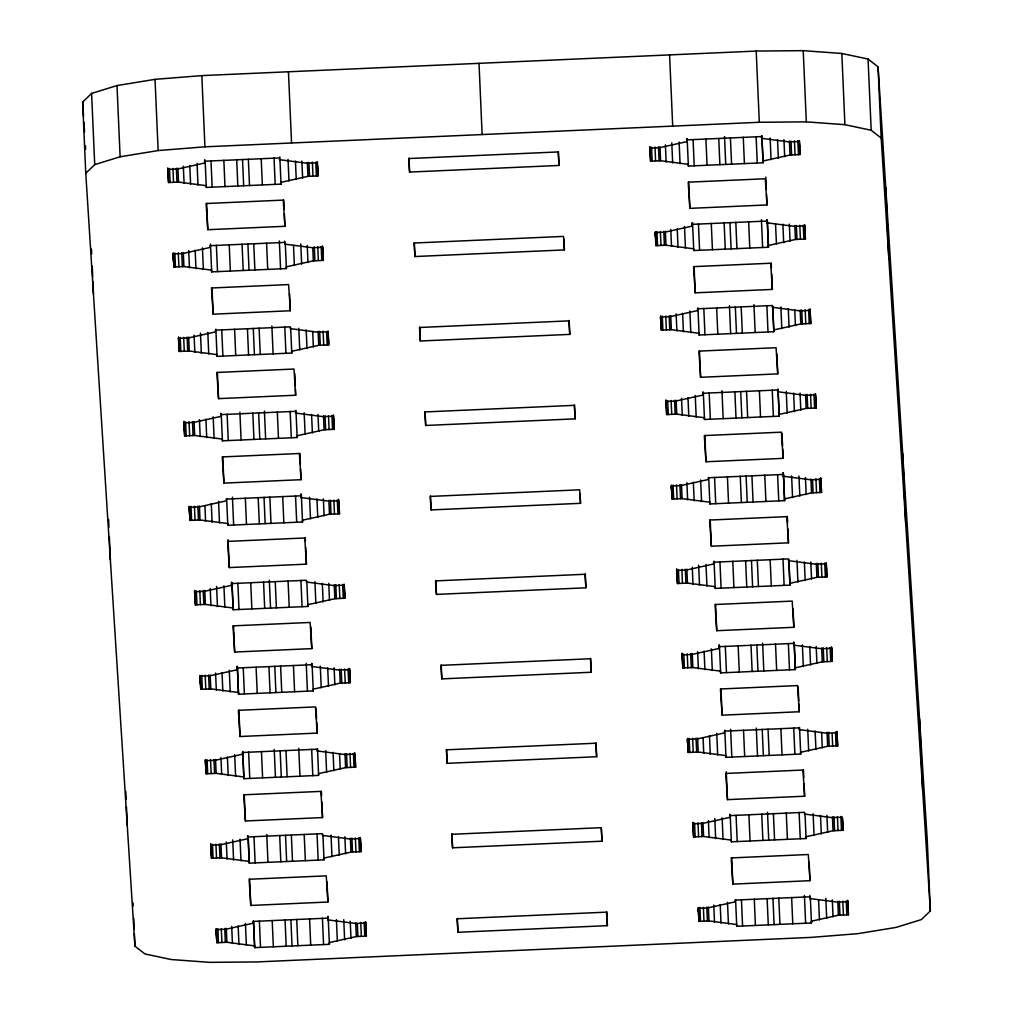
<?xml version="1.0" encoding="UTF-8"?>
<svg xmlns="http://www.w3.org/2000/svg" width="1013" height="1013" viewBox="0 0 1013 1013"><rect width="100%" height="100%" fill="white"/><g stroke="black" fill="none" stroke-linecap="round" stroke-linejoin="round"><path stroke-width="1.5" d="M82.648 102.06L91.601 93.424L117.002 85.573L155.027 79.343L201.828 75.608L756.205 51.068L803.22 50.65L841.816 53.474L868.065 59.045L878.068 66.845L927.237 839.726L930.352 910.94L921.399 919.576L895.999 927.427L857.973 933.657L811.172 937.392L256.796 961.932L209.78 962.35L171.184 959.526L144.935 953.955L134.932 946.155L85.763 173.274L82.648 102.06L83.547 116.178M85.763 173.274L94.716 164.638L120.116 156.774L158.142 150.557L204.93 146.822L759.319 122.282L806.323 121.864L844.918 124.688L871.18 130.259L881.171 138.059L930.352 910.94M204.626 159.889L204.753 162.992L177.706 168.994L167.702 169.437L168.538 182.53L178.529 182.087L206.196 185.67L206.31 187.418L281.032 184.113L280.918 182.365L307.977 176.351L317.981 175.907L317.373 161.979M323.35 260.379L322.514 247.286L312.511 247.729L284.856 244.146L284.742 242.398L210.02 245.703L210.134 247.451L183.074 253.465L173.071 253.908L173.907 266.989L183.91 266.558L211.578 270.129L211.679 271.889L286.4 268.584L286.299 266.824L313.346 260.822L323.35 260.379L322.805 247.995M686.687 138.553L686.827 141.643L659.767 147.645L649.764 148.088L650.599 161.181L660.603 160.738L688.27 164.321L688.384 166.081L763.093 162.764L762.992 161.016L790.039 155.014L800.042 154.571L799.434 140.63M328.719 344.851L327.895 331.758L317.892 332.201L290.225 328.617L290.111 326.857L215.389 330.175L215.503 331.922L188.443 337.924L178.453 338.367L179.276 351.46L189.279 351.017L216.947 354.601L217.061 356.361L291.782 353.043L291.668 351.296L318.728 345.294L328.719 344.851L328.111 331.441M692.044 222.746L692.196 226.114L665.148 232.116L655.145 232.559L655.981 245.653L665.972 245.209L693.639 248.793L693.753 250.54L768.474 247.235L768.361 245.488L795.42 239.473L805.411 239.03L804.664 224.747M220.745 413.291L220.872 416.394L193.825 422.396L183.822 422.839L184.657 435.932L194.661 435.489L222.316 439.072L222.429 440.82L297.151 437.515L297.037 435.767L324.097 429.753L334.1 429.309L333.492 415.381M810.793 323.502L809.957 310.409L799.953 310.852L772.299 307.268L772.185 305.521L697.463 308.826L697.577 310.573L670.517 316.588L660.514 317.031L661.35 330.124L671.353 329.681L699.021 333.264L699.122 335.012L773.843 331.707L773.729 329.947L800.789 323.945L810.793 323.502L810.033 309.218M339.469 513.781L338.633 500.688L328.643 501.131L300.975 497.548L300.861 495.8L226.14 499.105L226.254 500.853L199.194 506.867L189.19 507.31L190.026 520.403L200.03 519.96L227.697 523.531L227.811 525.291L302.532 521.986L302.418 520.226L329.466 514.224L339.469 513.781L339 503.474M702.807 391.955L702.946 395.045L675.886 401.047L665.896 401.49L666.719 414.583L676.722 414.14L704.39 417.723L704.504 419.483L779.225 416.166L779.111 414.418L806.158 408.416L816.161 407.973L815.478 393.867M231.99 583.235L233.18 609.763L307.901 606.445L307.787 604.698L334.847 598.696L344.851 598.252L344.23 584.311M821.543 492.432L820.707 479.352L810.704 479.782L783.036 476.211L782.935 474.451L708.214 477.756L708.315 479.516L681.268 485.518L671.264 485.961L672.1 499.054L682.104 498.611L709.758 502.195L709.872 503.942L784.594 500.637L784.48 498.89L811.54 492.875L821.543 492.432L820.783 478.149M236.852 666.427L237.004 669.796L209.944 675.798L199.941 676.241L200.777 689.334L210.78 688.891L238.448 692.474L238.549 694.222L313.27 690.917L313.169 689.169L340.216 683.155L350.219 682.711L349.612 668.783M826.912 576.904L826.076 563.81L816.073 564.254L788.418 560.67L788.304 558.923L713.583 562.228L713.696 563.975L686.637 569.99L676.633 570.433L677.469 583.526L687.472 583.083L715.14 586.666L715.254 588.414L789.963 585.109L789.861 583.349L816.909 577.347L826.912 576.904L826.304 562.975M355.588 767.183L354.765 754.09L344.762 754.533L317.094 750.95L316.98 749.202L242.259 752.507L242.373 754.254L215.313 760.269L205.322 760.712L206.146 773.805L216.149 773.362L243.816 776.946L243.93 778.693L318.652 775.388L318.538 773.628L345.598 767.626L355.588 767.183L355.183 757.901M718.913 645.078L719.065 648.447L692.018 654.449L682.015 654.892L682.851 667.985L692.841 667.542L720.509 671.125L720.623 672.885L795.344 669.568L795.23 667.82L822.29 661.818L832.281 661.375L831.61 647.269M247.615 835.636L247.742 838.726L220.695 844.728L210.691 845.171L211.527 858.264L221.53 857.821L249.185 861.405L249.299 863.165L324.021 859.847L323.907 858.1L350.967 852.098L360.97 851.654L360.362 837.713M837.662 745.847L836.827 732.754L826.823 733.197L799.168 729.613L799.054 727.853L724.333 731.158L724.447 732.918L697.387 738.92L687.384 739.363L688.22 752.456L698.223 752.013L725.89 755.597L725.992 757.344L800.713 754.039L800.599 752.292L827.659 746.277L837.662 745.847L836.979 731.728M366.339 936.113L365.503 923.02L355.512 923.463L327.845 919.88L327.731 918.133L253.009 921.437L253.123 923.198L226.064 929.2L216.06 929.643L216.896 942.736L226.899 942.293L254.567 945.876L254.681 947.624L329.402 944.319L329.288 942.571L356.335 936.556L366.339 936.113L365.731 922.185M729.677 814.287L729.816 817.39L702.756 823.392L692.765 823.835L693.588 836.928L703.592 836.485L731.259 840.068L731.373 841.816L806.095 838.511L805.981 836.751L833.028 830.749L843.031 830.305L842.423 817.744M848.413 914.777L847.577 901.684L837.574 902.127L809.906 898.544L809.805 896.796L735.083 900.101L735.185 901.849L708.138 907.851L698.134 908.294L698.97 921.387L708.973 920.944L736.628 924.527L736.742 926.287L811.464 922.97L811.35 921.222L838.409 915.22L848.413 914.777L847.729 900.671M231.496 582.234L231.622 585.324L204.575 591.326L194.572 591.769L195.408 604.862L205.398 604.419L233.066 608.003M559.024 165.448L558.163 151.937L408.72 158.547L409.581 172.071L559.024 165.448L558.416 151.519M284.919 226.292L283.26 200.105L206.12 203.524L207.792 229.71L284.919 226.292L284.387 213.908M766.993 204.943L765.322 178.769L688.194 182.175L689.866 208.361L766.993 204.943L766.524 194.116M564.393 249.92L563.532 236.409L414.089 243.019L414.95 256.53L564.393 249.92L563.924 239.081M290.3 310.763L288.629 284.577L211.502 287.983L213.161 314.169L290.3 310.763L289.553 293.732M772.362 289.414L770.703 263.228L693.563 266.647L695.235 292.833L772.362 289.414L771.691 273.941M569.775 334.391L568.913 320.868L419.471 327.49L420.332 341.001L569.775 334.391L569.167 320.45M295.669 395.222L294.011 369.036L216.871 372.455L218.542 398.641L295.669 395.222L295.403 389.03M777.743 373.886L776.072 347.7L698.945 351.118L700.603 377.305L777.743 373.886L776.857 353.765M575.143 418.85L574.282 405.339L424.84 411.949L425.701 425.473L575.143 418.85L574.536 404.921M301.051 479.693L299.379 453.507L222.252 456.926L223.911 483.112L301.051 479.693L300.57 468.854M783.112 458.357L781.441 432.171L704.314 435.577L705.985 461.763L783.112 458.357L782.707 449.063M580.512 503.322L579.664 489.811L430.221 496.421L431.082 509.932L580.512 503.322L580.107 494.027M306.42 564.165L304.748 537.979L227.621 541.398L229.293 567.571L306.42 564.165L305.673 547.134M788.481 542.816L786.822 516.63L709.695 520.049L711.354 546.235L788.481 542.816L787.873 528.887M585.894 587.793L585.033 574.27L435.59 580.892L436.451 594.403L585.894 587.793L585.286 573.852M311.789 648.624L310.13 622.451L232.99 625.857L234.661 652.043L311.789 648.624L310.852 626.958M793.863 627.288L792.191 601.102L715.064 604.52L716.735 630.706L793.863 627.288L793.052 608.712M591.263 672.252L590.402 658.741L440.959 665.351L441.82 678.875L591.263 672.252L590.655 658.323M317.17 733.095L315.499 706.909L238.372 710.328L240.03 736.514L317.17 733.095L316.689 722.256M799.232 711.759L797.573 685.573L720.433 688.979L722.104 715.165L799.232 711.759L798.902 704.01M596.644 756.724L595.783 743.213L446.34 749.823L447.202 763.333L596.644 756.724L596.037 742.795M322.539 817.567L320.88 791.381L243.74 794.8L245.412 820.973L322.539 817.567L321.868 802.081M804.613 796.218L802.942 770.032L725.815 773.451L727.473 799.637L804.613 796.218L804.069 783.834M602.013 841.195L601.152 827.672L451.709 834.294L452.57 847.805L602.013 841.195L601.469 828.811M327.921 902.026L326.249 875.852L249.122 879.259L250.781 905.445L327.921 902.026L327.034 881.905M809.982 880.69L808.311 854.503L731.183 857.922L732.855 884.108L809.982 880.69L809.172 862.114M607.382 925.654L606.534 912.143L457.091 918.766L457.952 932.277L607.382 925.654L606.774 911.725M692.196 226.114L692.082 224.354L766.803 221.049L766.917 222.797L794.585 226.38L804.588 225.937L805.411 239.03M719.065 648.447L718.951 646.699L793.673 643.394L793.787 645.142L821.454 648.725L831.458 648.282L832.281 661.375M237.004 669.796L236.89 668.036L311.611 664.731L311.725 666.478L339.38 670.062L349.384 669.618L350.219 682.711M800.042 154.571L799.206 141.478L789.216 141.921L761.548 138.338L761.434 136.578L686.713 139.895L686.827 141.643M816.161 407.973L815.326 394.88L805.335 395.323L777.667 391.74L777.553 389.98L702.832 393.297L702.946 395.045M843.031 830.305L842.196 817.212L832.205 817.656L804.537 814.072L804.423 812.325L729.702 815.63L729.816 817.39M317.981 175.907L317.145 162.814L307.142 163.258L279.474 159.674L279.36 157.927L204.639 161.232L204.753 162.992M334.1 429.309L333.264 416.216L323.261 416.66L295.593 413.076L295.492 411.329L220.771 414.634L220.872 416.394M344.851 598.252L344.015 585.159L334.011 585.603L306.344 582.019L306.23 580.259L231.508 583.577L231.622 585.324M360.97 851.654L360.134 838.561L350.131 839.005L322.463 835.421L322.362 833.661L247.641 836.979L247.742 838.726M83.952 122.446L84.548 131.867M85.447 145.973L85.649 149.114M919.551 718.964L922.666 790.178M902.646 453.292L905.761 524.493M885.755 187.608L888.857 258.822M878.068 66.845L881.171 138.059M868.065 59.045L871.18 130.259M841.816 53.474L844.918 124.688M847.577 900.316L847.995 908.23M846.235 900.912L846.843 914.84M842.272 817.39L842.613 823.759M840.866 816.44L841.474 830.381M836.827 731.373L837.245 739.3M835.484 731.981L836.092 745.91M842.803 901.064L843.411 914.992M831.534 647.092L831.876 654.829M830.116 647.51L830.723 661.438M837.422 816.592L838.03 830.533M826.165 563.139L826.494 570.357M803.22 50.65L806.323 121.864M824.747 563.038L825.354 576.979M832.116 733.678L832.661 746.062M839.359 901.215L839.967 915.144M820.707 477.971L821.062 484.872M819.365 478.579L819.973 492.508M837.802 901.291L838.409 915.22M826.684 647.662L827.292 661.59M833.99 816.744L834.598 830.685M815.414 394.209L815.68 400.401M813.996 394.108L814.604 408.036M832.42 816.82L833.028 830.749M821.302 563.19L821.91 577.131M828.609 732.285L829.216 746.214M809.969 309.041L810.311 315.929M808.615 309.636L809.222 323.578M827.051 732.348L827.659 746.277M815.934 478.731L816.541 492.66M823.24 647.814L823.848 661.742M804.664 225.279L804.93 231.471M803.246 225.177L803.853 239.106M821.682 647.877L822.29 661.818M810.552 394.26L811.16 408.188M817.871 563.342L818.479 577.283M799.295 140.807L799.561 146.999M832.306 899.861L833.053 916.879M797.877 140.706L798.485 154.634M816.301 563.418L816.909 577.347M805.183 309.788L805.791 323.729M812.565 480.428L813.097 492.812M826.937 815.389L827.672 832.42M810.932 478.946L811.54 492.875M799.814 225.329L800.422 239.258M807.12 394.412L807.728 408.34M821.632 732.475L822.303 747.949M805.55 394.475L806.158 408.416M794.433 140.858L795.04 154.786M801.739 309.94L802.347 323.881M816.187 646.459L816.934 663.477M800.181 310.016L800.789 323.945M796.37 225.481L796.978 239.41M825.81 898.328L826.697 918.449M810.805 561.987L811.552 579.018M794.812 225.544L795.42 239.473M791.001 141.01L791.609 154.938M820.505 815.414L821.315 833.99M805.436 477.516L806.183 494.547M789.431 141.073L790.039 155.014M815.136 730.943L815.946 749.519M800.067 393.057L800.802 410.075M809.754 646.471L810.565 665.047M794.762 310.13L795.433 325.616M804.385 562.012L805.196 580.588M789.317 224.114L790.064 241.145M818.555 899.785L819.428 919.905M798.94 475.996L799.827 496.117M783.935 139.655L784.682 156.673M813.11 813.768L814.059 835.446M793.635 393.069L794.445 411.645M807.728 729.297L808.678 750.975M788.266 308.61L789.076 327.186M802.359 644.838L803.309 666.503M782.884 224.139L783.695 242.715M796.99 560.366L797.927 582.044M777.515 139.667L778.326 158.243M810.324 897.328L811.464 922.97M791.609 475.895L792.559 497.573M809.78 895.441L809.906 898.544M803.461 769.905L803.803 777.642M804.993 813.464L806.095 838.511M786.24 391.436L787.19 413.101M798.155 686.979L798.763 700.92M799.548 727.448L800.713 754.039M780.871 306.964L781.808 328.63M794.192 643.255L795.344 669.568M794.141 642.381L795.332 669.302M775.553 224.038L776.439 244.171M793.648 642.039L793.787 645.142M804.411 895.365L805.626 923.236M787.342 516.503L787.608 522.695M788.874 560.062L789.963 585.109M788.836 559.455L789.912 584.235M770.121 138.034L771.058 159.699M799.105 812.451L800.257 838.764M782.036 433.577L782.568 445.961M783.429 474.046L784.594 500.637M783.353 472.843L784.543 499.764M782.884 472.83L783.036 476.211M793.736 727.98L794.876 754.305M778.06 389.574L779.225 416.166M778.022 388.979L779.162 415.292M788.355 643.521L789.507 669.834M771.222 263.101L771.425 267.749M772.754 306.66L773.843 331.707M772.704 306.053L773.793 330.833M782.986 559.049L784.125 585.362M765.777 177.085L766.309 189.469M767.272 220.049L768.474 247.235M767.284 220.72L768.373 245.754M766.778 219.707L766.917 222.797M777.604 474.578L778.756 500.891M761.89 135.577L763.093 162.764M761.903 136.249L763.004 161.295M772.235 390.106L773.388 416.432M756.205 51.068L759.319 122.282M766.866 305.647L768.006 331.96M791.634 897.48L792.786 923.805M761.421 219.631L762.637 247.489M786.265 813.021L787.405 839.334M756.116 136.704L757.255 163.03M780.884 728.55L782.036 754.862M775.515 644.078L776.667 670.403M770.146 559.619L771.286 585.932M764.764 475.148L765.917 501.46M759.395 390.676L760.535 417.001M753.951 304.66L755.166 332.53M778.794 898.05L779.947 924.375M748.645 221.746L749.797 248.058M773.413 813.591L774.565 839.904M743.276 137.274L744.416 163.6M768.044 729.119L769.196 755.432M762.599 643.103L763.815 670.973M772.957 898.316L774.109 924.628M757.293 560.189L758.446 586.502M767.512 812.299L768.728 840.157M751.925 475.717L753.077 502.03M762.207 729.373L763.359 755.698M746.543 391.246L747.695 417.571M756.838 644.914L757.977 671.226M767.12 898.569L768.272 924.894M741.174 306.787L742.326 333.1M751.456 560.442L752.608 586.755M761.738 814.11L762.89 840.423M735.805 222.316L736.945 248.628M746.087 475.971L747.239 502.296M756.306 728.094L757.521 755.951M730.424 137.844L731.576 164.169M740.706 391.512L741.858 417.825M751 645.167L752.14 671.48M735.337 307.04L736.489 333.353M745.619 560.696L746.771 587.021M729.968 222.569L731.107 248.894M740.25 476.237L741.402 502.549M724.523 136.552L725.739 164.423M734.868 391.765L736.02 418.078M729.436 305.749L730.652 333.619M754.28 899.139L755.419 925.451M724.13 222.835L725.27 249.147M748.898 814.667L750.051 840.993M718.749 138.363L719.901 164.676M743.529 730.208L744.682 756.521M738.148 645.737L739.3 672.05M732.779 561.265L733.931 587.591M727.41 476.806L728.55 503.119M721.965 390.79L723.181 418.648M716.66 307.863L717.812 334.189M741.427 899.709L742.58 926.021M711.278 223.404L712.43 249.717M736.058 815.237L737.211 841.562M705.909 138.933L707.061 165.246M730.614 729.221L731.829 757.091M725.308 646.307L726.46 672.619M735.577 899.696L736.742 926.287M719.939 561.835L721.091 588.16M730.17 814.629L731.373 841.816M731.703 857.783L732.855 884.108M714.558 477.376L715.71 503.689M724.789 730.158L725.992 757.344M726.258 771.767L727.473 799.637M709.189 392.905L710.341 419.217M719.407 645.015L720.623 672.885M720.952 688.853L722.104 715.165M703.82 308.433L704.959 334.759M714.038 561.215L715.254 588.414M715.583 604.381L716.735 630.706M698.438 223.974L699.59 250.287M727.486 902.266L728.436 923.932M708.707 477.351L709.872 503.942M710.202 519.922L711.354 546.235M693.069 139.503L694.222 165.815M722.117 817.795L723.067 839.473M703.301 392.284L704.504 419.483M704.833 435.451L705.985 461.763M716.735 733.323L717.685 755.002M697.919 307.813L699.122 335.012M699.464 350.979L700.603 377.305M711.367 648.864L712.316 670.53M692.537 222.683L693.753 250.54M694.082 266.52L695.235 292.833M705.998 564.393L706.935 586.071M687.169 138.882L688.384 166.081M688.713 182.049L689.866 208.361M720.218 904.558L721.028 923.134M700.616 479.921L701.566 501.6M714.773 818.542L715.659 838.663M695.247 395.463L696.197 417.128M709.467 735.628L710.278 754.204M689.866 310.991L690.815 332.669M704.098 651.156L704.909 669.732M684.497 226.519L685.446 248.198M713.76 905.103L714.507 922.134M698.653 565.14L699.527 585.261M679.128 142.061L680.065 163.726M708.391 820.631L709.138 837.662M693.348 482.213L694.158 500.802M703.085 737.717L703.756 753.203M687.979 397.754L688.789 416.33M697.64 651.701L698.388 668.732M682.597 313.283L683.408 331.859M708.366 907.015L708.973 920.944M692.272 567.229L693.006 584.26M669.58 54.905L672.695 126.118M677.228 228.811L678.039 247.387M702.984 822.543L703.592 836.485M706.795 907.091L707.403 921.02M686.89 482.77L687.637 499.802M671.784 142.808L672.657 162.928M697.615 738.084L698.223 752.013M701.427 822.619L702.034 836.548M681.521 398.299L682.268 415.33M692.234 653.613L692.841 667.542M696.045 738.148L696.653 752.089M703.364 907.243L703.972 921.172M676.152 313.827L676.887 330.858M686.865 569.141L687.472 583.083M690.676 653.689L691.284 667.618M697.982 822.771L698.59 836.7M670.771 229.369L671.518 246.4M681.496 484.683L682.104 498.611M685.307 569.217L685.915 583.146M692.613 738.3L693.221 752.241M699.92 907.395L700.527 921.324M665.402 144.897L666.136 161.928M676.114 400.211L676.722 414.14M679.926 484.746L680.533 498.675M687.232 653.841L687.84 667.77M694.551 822.923L695.159 836.852M698.362 907.458L698.97 921.387M698.21 908.471L698.337 911.573M670.745 315.739L671.353 329.681M674.557 400.287L675.165 414.216M681.863 569.369L682.471 583.298M689.169 738.452L689.777 752.393M692.841 822.632L693.588 836.928M692.765 822.455L692.968 827.102M665.364 231.281L665.972 245.209M669.175 315.815L669.783 329.744M676.494 484.898L677.102 498.827M683.8 653.993L684.408 667.922M687.536 738.35L688.22 752.456M687.46 739.541L687.599 742.643M659.995 146.809L660.603 160.738M663.806 231.344L664.414 245.273M671.113 400.439L671.72 414.368M678.431 569.521L679.039 583.45M682.091 653.182L682.851 667.985M682.015 653.524L682.218 658.171M658.437 146.872L659.045 160.814M665.744 315.967L666.351 329.896M673.05 485.05L673.658 498.991M676.722 569.23L677.469 583.526M676.646 569.053L676.849 573.7M660.362 231.496L660.97 245.425M667.681 400.591L668.289 414.52M671.492 485.126L672.1 499.054M671.34 486.139L671.467 489.241M654.993 147.024L655.601 160.966M662.299 316.119L662.907 330.048M665.972 400.3L666.719 414.583M665.896 400.122L666.098 404.769M656.93 231.648L657.538 245.577M660.59 315.828L661.35 330.124M660.59 317.208L660.729 320.298M651.562 147.189L652.169 161.118M655.373 231.724L655.981 245.653M655.221 232.737L655.348 235.826M649.852 146.898L650.599 161.181M649.776 146.72L649.979 151.368M479.022 63.338L482.125 134.552M457.344 918.348L457.952 932.277M451.963 833.876L452.57 847.805M446.594 749.405L447.202 763.333M441.212 664.933L441.82 678.875M435.843 580.474L436.451 594.403M430.474 496.003L431.082 509.932M425.093 411.531L425.701 425.473M419.724 327.072L420.332 341.001M414.342 242.601L414.95 256.53M408.973 158.129L409.581 172.071M365.516 921.653L366.275 935.1M364.174 922.261L364.781 936.189M360.286 837.536L360.907 850.629M358.792 837.789L359.4 851.718M354.765 752.722L355.386 763.916M353.423 753.317L354.031 767.259M360.729 922.412L361.337 936.341M349.46 668.428L350.004 679.444M348.041 668.859L348.662 682.787M355.36 837.941L355.968 851.87M344.091 584.488L344.635 594.973M342.673 584.387L343.28 598.316M349.979 753.469L350.587 767.411M357.361 924.109L357.906 936.493M338.646 499.32L339.266 510.514M337.304 499.916L337.911 513.844M344.61 669.011L345.218 682.939M351.916 838.093L352.524 852.022M355.728 922.628L356.335 936.556M333.416 415.203L333.885 426.042M331.922 415.444L332.53 429.385M339.241 584.539L339.849 598.468M346.547 753.621L347.155 767.563M350.359 838.156L350.967 852.098M327.971 331.086L328.516 341.571M326.617 332.53L327.161 344.914M333.859 500.067L334.467 513.996M341.178 669.162L341.786 683.091M344.99 753.697L345.598 767.626M322.527 245.918L323.134 257.099M321.172 246.514L321.792 260.442M328.491 415.609L329.098 429.537M335.797 584.691L336.405 598.62M339.608 669.226L340.216 683.155M317.221 162.156L317.765 172.641M350.232 921.197L350.979 938.228M315.803 162.042L316.411 175.983M323.109 331.137L323.717 345.066M330.428 500.219L331.036 514.161M334.239 584.754L334.847 598.696M344.863 836.738L345.61 853.756M317.74 246.666L318.348 260.594M325.046 415.761L325.654 429.689M328.858 500.295L329.466 514.224M339.558 753.811L340.229 769.298M312.371 162.194L312.979 176.135M319.677 331.289L320.285 345.218M323.489 415.824L324.097 429.753M334.113 667.795L334.86 684.826M314.309 246.817L314.916 260.746M318.12 331.352L318.728 345.294M343.749 919.677L344.623 939.798M328.744 583.323L329.491 600.354M308.927 162.346L309.535 176.287M312.802 248.438L313.346 260.822M338.443 836.751L339.254 855.327M323.362 498.865L324.109 515.896M307.37 162.422L307.977 176.351M333.062 752.292L333.872 770.868M317.993 414.393L318.74 431.424M327.693 667.82L328.503 686.396M312.688 331.479L313.359 346.953M322.311 583.349L323.134 601.925M307.243 245.463L307.99 262.494M336.417 919.576L337.354 941.254M316.942 498.89L317.753 517.466M301.874 160.991L302.621 178.022M331.036 835.117L331.985 856.783M311.573 414.418L312.384 432.994M325.667 750.646L326.617 772.311M306.192 329.947L307.002 348.523M320.298 666.174L321.235 687.852M300.76 243.93L301.633 264.064M314.916 581.703L315.866 603.381M295.441 161.016L296.265 179.592M328.149 916.524L329.402 944.319M309.547 497.244L310.497 518.909M327.693 916.512L327.845 919.88M321.387 791.242L321.59 795.889M322.919 834.813L324.021 859.847M304.166 412.772L305.116 434.45M288.452 71.771L291.554 142.985M316.081 708.328L316.562 719.167M317.487 748.797L318.589 774.502M298.797 328.301L299.747 349.979M312.067 663.718L313.27 690.917M293.491 245.387L294.365 265.507M311.586 663.388L311.725 666.478M322.413 918.259L323.565 944.572M305.268 537.84L305.407 540.942M306.8 581.411L307.901 606.445M288.047 159.37L288.996 181.048M317.031 833.788L318.183 860.113M299.899 453.381L300.367 464.22M301.304 494.116L302.532 521.986M300.823 494.179L300.975 497.548M311.662 749.329L312.814 775.641M294.72 373.556L295.264 385.94M295.948 410.316L297.151 437.515M306.217 663.312L307.433 691.17M290.642 327.402L291.782 353.043M300.912 580.386L302.064 606.711M283.779 199.979L284.184 209.26M285.273 242.93L286.4 268.584M284.716 241.056L284.856 244.146M295.543 495.927L296.695 522.239M279.829 156.914L281.032 184.113M290.161 411.455L291.313 437.768M284.792 326.984L285.945 353.309M309.573 918.829L310.712 945.142M279.347 240.967L280.563 268.838M304.191 834.357L305.344 860.683M274.042 158.053L275.194 184.366M298.746 748.341L299.975 776.211M293.441 665.427L294.593 691.74M288.072 580.956L289.224 607.281M282.703 496.497L283.843 522.809M277.321 412.025L278.474 438.338M271.877 326.009L273.105 353.879M296.72 919.399L297.873 945.711M266.571 243.095L267.723 269.407M291.351 834.927L292.504 861.253M261.202 158.623L262.354 184.936M285.983 750.468L287.122 776.781M280.601 665.997L281.753 692.31M290.883 919.652L292.035 945.977M275.232 581.525L276.372 607.851M285.514 835.193L286.666 861.506M269.851 497.066L271.003 523.379M280.145 750.722L281.285 777.034M264.418 411.05L265.634 438.908M274.764 666.25L275.916 692.575M259.113 328.123L260.252 354.436M285.046 919.918L286.198 946.231M269.319 580.234L270.534 608.104M253.731 243.652L254.883 269.977M279.677 835.446L280.829 861.759M264.013 497.32L265.165 523.632M248.362 159.193L249.515 185.506M274.232 749.43L275.447 777.3M258.644 412.848L259.797 439.173M268.926 666.516L270.078 692.829M253.275 328.389L254.415 354.702M263.557 582.044L264.697 608.357M247.894 243.918L249.046 270.23M258.176 497.573L259.328 523.898M242.525 159.446L243.664 185.772M252.807 413.114L253.959 439.427M247.438 328.643L248.578 354.955M272.206 920.488L273.358 946.8M242.056 244.171L243.209 270.496M266.761 834.471L267.976 862.329M236.687 159.712L237.827 186.025M261.455 751.545L262.608 777.87M256.086 667.086L257.239 693.399M250.718 582.614L251.857 608.927M245.336 498.143L246.488 524.468M239.891 412.126L241.107 439.997M234.585 329.212L235.738 355.525M259.366 921.058L260.518 947.37M229.217 244.741L230.369 271.066M253.984 836.586L255.137 862.899M223.848 160.282L224.987 186.595M248.616 752.115L249.768 778.44M243.247 667.643L244.386 693.968M253.503 921.032L254.681 947.624M253.478 921.108L254.618 946.75M237.865 583.184L239.017 609.497M248.096 835.966L249.299 863.165M248.109 836.637L249.211 861.683M249.629 879.132L250.781 905.445M232.433 497.168L233.648 525.025M242.727 751.494L243.93 778.693M242.74 752.165L243.829 777.212M244.26 794.661L245.412 820.973M227.115 414.241L228.267 440.566M238.549 694.222L237.333 666.364L238.46 692.74M238.891 710.189L240.03 736.514M221.746 329.782L222.898 356.095M231.977 582.564L233.18 609.763M233.509 625.73L234.661 652.043M216.377 245.311L217.516 271.623M245.425 923.603L246.362 945.281M226.646 498.7L227.811 525.291M228.077 539.714L229.293 567.571M210.995 160.839L212.148 187.164M240.043 839.144L240.993 860.809M221.227 413.633L222.429 440.82M222.771 456.787L223.911 483.112M234.674 754.672L235.624 776.351M215.858 329.162L217.061 356.361M217.39 372.328L218.542 398.641M229.305 670.201L230.242 691.879M210.463 244.019L211.679 271.889M212.021 287.857L213.161 314.169M201.828 75.608L204.93 146.822M223.924 585.742L224.873 607.407M205.107 160.231L206.31 187.418M206.639 203.385L207.792 229.71M238.144 925.895L238.967 944.471M218.555 501.27L219.492 522.949M232.711 839.878L233.585 860.012M213.173 416.799L214.123 438.477M227.406 756.964L228.216 775.54M207.804 332.34L208.754 354.006M222.024 672.493L222.835 691.069M202.435 247.868L203.372 269.534M231.698 926.452L232.446 943.47M216.592 586.476L217.466 606.61M197.054 163.397L198.004 185.075M226.317 841.98L227.064 859.011M211.274 503.562L212.097 522.138M220.948 757.509L221.695 774.54M205.905 419.091L206.715 437.667M215.579 673.05L216.313 690.068M200.46 333.074L201.346 353.208M226.292 928.364L226.899 942.293M210.198 588.578L210.945 605.609M195.154 250.16L195.965 268.736M224.734 928.427L225.342 942.356M220.923 843.892L221.53 857.821M204.892 505.664L205.576 521.138M189.786 165.689L190.596 184.265M219.352 843.956L219.96 857.897M215.541 759.421L216.149 773.362M199.447 419.648L200.194 436.666M213.984 759.497L214.591 773.426M210.172 674.962L210.78 688.891M221.29 928.579L221.898 942.508M194.078 335.176L194.825 352.207M208.602 675.025L209.21 688.954M204.791 590.49L205.398 604.419M215.921 844.108L216.529 858.049M188.709 250.705L189.444 267.736M203.233 590.554L203.841 604.495M210.539 759.649L211.147 773.577M199.422 506.019L200.03 519.96M217.858 928.731L218.466 942.66M183.328 166.246L184.075 183.264M197.864 506.095L198.472 520.024M205.17 675.177L205.778 689.106M216.288 928.807L216.896 942.736M194.053 421.56L194.661 435.489M212.477 844.26L213.085 858.201M216.149 928.972L216.693 939.456M192.483 421.623L193.09 435.552M199.802 590.706L200.409 604.647M210.919 844.336L211.527 858.264M188.671 337.088L189.279 351.017M207.108 759.801L207.716 773.729M210.704 843.804L211.312 854.997M187.114 337.152L187.722 351.093M194.42 506.247L195.028 520.176M205.538 759.864L206.146 773.805M183.302 252.617L183.91 266.558M201.726 675.329L202.334 689.258M205.398 759.509L205.943 770.526M181.732 252.693L182.34 266.622M189.051 421.775L189.659 435.704M200.169 675.924L200.777 689.334M177.921 168.158L178.529 182.087M196.357 590.858L196.965 604.799M200.03 675.57L200.422 683.813M176.363 168.221L176.971 182.15M183.67 337.304L184.277 351.245M194.724 590.756L195.408 604.862M190.988 506.399L191.596 520.327M194.572 590.402L195.053 599.341M178.301 252.845L178.908 266.774M189.342 506.285L190.026 520.403M185.607 421.927L186.215 435.856M189.279 506.639L189.684 514.87M172.932 168.373L173.54 182.302M183.973 421.826L184.657 435.932M180.238 337.456L180.846 351.397M183.834 421.471L184.303 430.411M178.605 337.354L179.276 351.46M174.856 252.997L175.464 266.926M178.529 337.177L178.934 345.94M173.299 253.06L173.907 266.989M169.488 168.525L170.095 182.454M173.16 253.237L173.552 261.468M167.854 168.424L168.538 182.53M167.702 168.069L168.183 177.009M155.027 79.343L158.142 150.557M117.002 85.573L120.116 156.774M133.045 902.811L133.172 905.901M133.716 918.285L134.185 929.124M134.387 933.771L134.932 946.155M125.764 791.33L126.106 799.067M126.435 806.817L127.245 825.392M91.601 93.424L94.716 164.638M108.594 519.466L108.923 527.203M109.341 536.497L110.354 559.708M91.487 249.147L91.689 253.782M92.234 266.166L92.702 277.005M92.905 281.652L93.449 294.036"/></g></svg>
